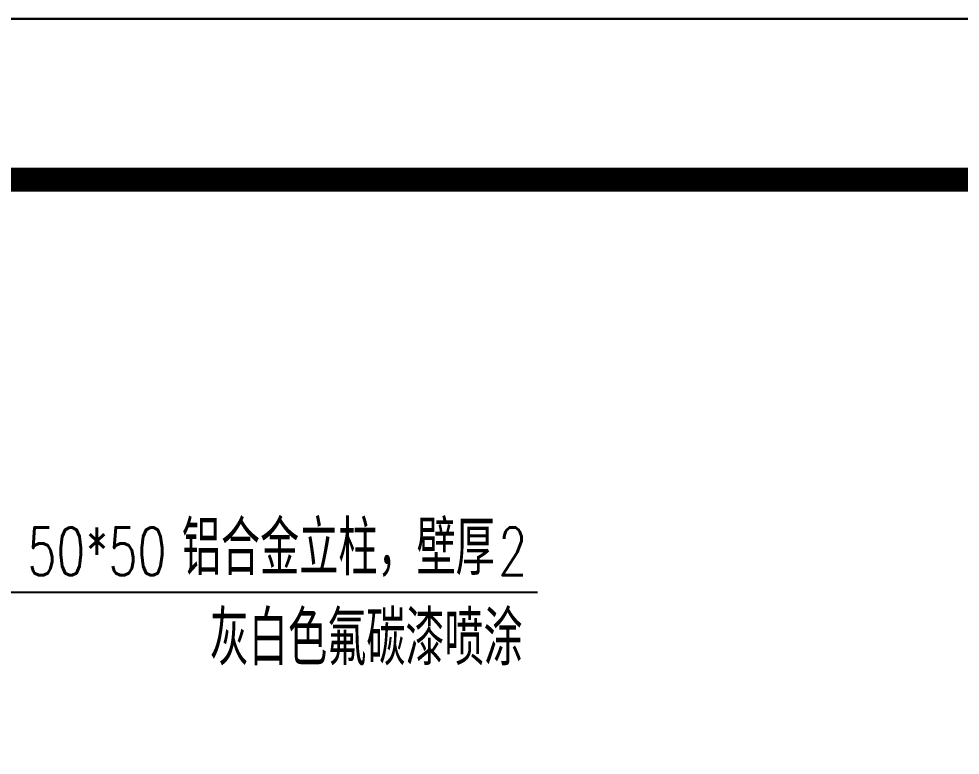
# Model space of a CAD drawing. Extents: x 396092 to 455492, y 17293 to 132793.
# Drawn here: x 403703 to 406628, y 46505 to 48793 of the extents above; entities that cross this region are included whole.
import ezdxf

# ---------------------------------------------------------------- set-up
doc = ezdxf.new("R2010")
doc.units = 0
doc.header["$LTSCALE"] = 1000
doc.header["$MEASUREMENT"] = 0
doc.layers.add('DIM_LEAD', color=3, linetype='Continuous')
doc.layers.add('PUB_TEXT', color=7, linetype='Continuous')
doc.styles.add('_TCH_DIM', font='SIMPLEX', dxfattribs={"bigfont": 'GBCBIG'})

# ---------------------------------------------------------------- blocks, each defined once
blk = doc.blocks.new('A$Ce900529c')
blk.add_lwpolyline([(955.471, -628.989), (1549.471, -628.989), (1549.471, -1048.989), (955.471, -1048.989)], close=True)
blk = doc.blocks.new('A$C8d334926')
blk.add_lwpolyline([(-90212, 32073), (-45662, 32073), (-45662, 11073), (-90212, 11073)], close=True)
at = {"const_width": 75}
blk.add_lwpolyline([(-46162, 31573), (-88962, 31573), (-88962, 11573), (-46162, 11573)], close=True, dxfattribs=at)

msp = doc.modelspace()

# ---------------------------------------------------------------- linework, layer by layer
at = {"layer": 'DIM_LEAD'}
msp.add_line((403663.7, 47011.6), (405314.9, 47011.6), dxfattribs=at)

# ---------------------------------------------------------------- block references
at = {"xscale": 100, "yscale": 100, "zscale": 100}
msp.add_blockref('A$Ce900529c', (300545.2, 153692.1), dxfattribs=at)
msp.add_blockref('A$C8d334926', (486304.3, 16720.3))

# ---------------------------------------------------------------- texts
at = {"layer": 'PUB_TEXT', "style": '_TCH_DIM'}
for s, p in [('铝合金立柱，壁厚', (404209.4, 47064.1)), ('灰白色氟碳漆喷涂', (404296.2, 46784.1))]:
    msp.add_text(s, height=168.79, dxfattribs=at).set_placement(p)
at = {"layer": 'PUB_TEXT', "style": '_TCH_DIM', "width": 0.705882}
for s, height, p in [('50*50', 148.75, (403729.4, 47064.1)), ('2', 148.8, (405192.4, 47064.1))]:
    msp.add_text(s, height=height, dxfattribs=at).set_placement(p)

doc.saveas('drawing.dxf')
